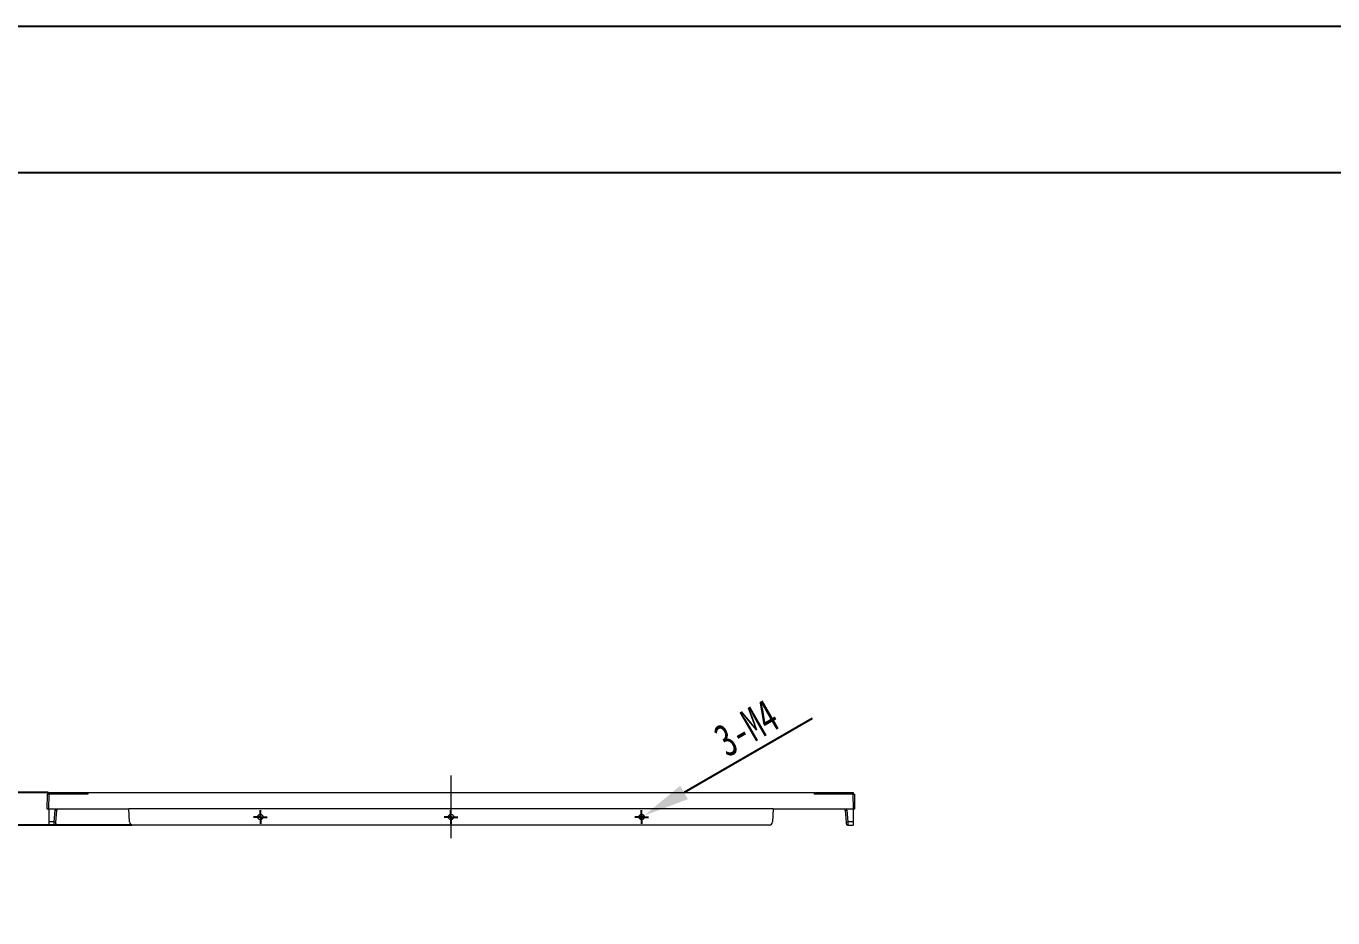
# Model space of a CAD drawing. Header units: millimetres. Extents: x 410 to 793, y 6 to 277.
# Drawn here: x 478.8 to 593.8, y 198.4 to 276.9 of the extents above; entities that cross this region are included whole.
import ezdxf

# ---------------------------------------------------------------- set-up
doc = ezdxf.new("R2010")
doc.units = ezdxf.units.MM
doc.header["$PDSIZE"] = -1
doc.linetypes.add('CENTERX2', pattern=[20.32, 12.7, -2.54, 2.54, -2.54])
doc.layers.add('图框', color=7, linetype='Continuous')
doc.styles.add('SLDTEXTSTYLE4', font='TXT', dxfattribs={"width": 0.7})
doc.dimstyles.new('SLDDIMSTYLE2', dxfattribs={"dimtxt": 2.916667, "dimasz": 4.08, "dimexe": 0, "dimexo": 0.0625, "dimgap": 0.729167, "dimtad": 2, "dimdec": 1, "dimlfac": 7, "dimrnd": 1e-09, "dimzin": 12, "dimdsep": 46, "dimtxsty": 'SLDTEXTSTYLE4', "dimblk1": 'NONE', "dimsah": 1, "dimcen": 0, "dimadec": 0, "dimazin": 3, "dimtfac": 1, "dimtdec": 1, "dimtmove": 0, "dimatfit": 3, "dimldrblk": 'NONE', "dimfxl": 1, "dimfrac": 2, "dimtolj": 1, "dimtzin": 12, "dimarcsym": 0})
doc.dimstyles.new('SLDDIMSTYLE6', dxfattribs={"dimtxt": 2.916667, "dimasz": 4.08, "dimexe": 0, "dimexo": 0.0625, "dimgap": 0.729167, "dimtad": 2, "dimdec": 1, "dimlfac": 7, "dimrnd": 1e-09, "dimzin": 12, "dimdsep": 46, "dimtxsty": 'SLDTEXTSTYLE4', "dimsah": 1, "dimcen": 0.09, "dimadec": 0, "dimazin": 3, "dimtfac": 1, "dimtdec": 1, "dimtmove": 0, "dimatfit": 0, "dimfxl": 1, "dimfrac": 2, "dimtolj": 1, "dimtzin": 12, "dimarcsym": 0})

# ---------------------------------------------------------------- blocks, each defined once
blk = doc.blocks.new('_D_12')
at = {"layer": 'Defpoints', "color": 0, "transparency": 16777216}
for p in [(480.78, 209.46), (472.11, 206.6), (488.15, 206.6)]:
    blk.add_point(p, dxfattribs=at)
at = {"layer": '图框', "color": 0, "lineweight": -2, "transparency": 16777216}
for p, q in [((472.11, 213.54), (472.11, 222.14)), ((480.71, 209.46), (472.11, 209.46)), ((472.11, 206.6), (472.11, 209.46)), ((488.08, 206.6), (472.11, 206.6)), ((472.11, 202.52), (472.11, 198.44))]:
    blk.add_line(p, q, dxfattribs=at)
at = {"layer": '图框', "color": 0, "transparency": 16777216}
for points in [[(471.43, 213.54), (472.79, 213.54), (472.11, 209.46)], [(471.43, 202.52), (472.79, 202.52), (472.11, 206.6)]]:
    blk.add_solid(points, dxfattribs=at)
at = {"layer": '图框', "color": 0, "transparency": 16777216, "insert": (468.47, 219.88), "char_height": 2.917, "attachment_point": 2, "rotation": 90, "style": 'SLDTEXTSTYLE4'}
blk.add_mtext('\\A1;20', dxfattribs=at)
blk = doc.blocks.new('_D_13')
at = {"layer": 'Defpoints', "color": 0, "transparency": 16777216}
for p in [(532.76, 207.2), (533.17, 207.43)]:
    blk.add_point(p, dxfattribs=at)
at = {"layer": '图框', "color": 0, "lineweight": -2, "transparency": 16777216}
for p, q in [((547.98, 215.98), (536.7, 209.47)), ((532.76, 207.2), (533.17, 207.43))]:
    blk.add_line(p, q, dxfattribs=at)
at = {"layer": '图框', "color": 0, "transparency": 16777216}
blk.add_solid([(536.36, 210.06), (537.04, 208.88), (533.17, 207.43)], dxfattribs=at)
at = {"layer": '图框', "color": 0, "transparency": 16777216, "insert": (539.04, 215.03), "char_height": 2.917, "attachment_point": 1, "rotation": 30, "style": 'SLDTEXTSTYLE4'}
blk.add_mtext('\\A1;3-M4', dxfattribs=at)
blk = doc.blocks.new('_NONE')
blk = doc.blocks.new('SW_CENTERMARKSYMBOL_41')
at = {"layer": '图框', "color": 0}
for p, q in [((-0.36, 0), (-0.59, 0)), ((0, 0), (-0.36, 0)), ((0, 0.36), (0, 0.59)), ((0, 0), (0, 0.36)), ((0, 0), (0, -0.36)), ((0, 0), (0.36, 0)), ((0.36, 0), (0.59, 0)), ((0, -0.36), (0, -0.59))]:
    blk.add_line(p, q, dxfattribs=at)
blk = doc.blocks.new('SW_CENTERMARKSYMBOL_42')
at = {"layer": '图框', "color": 0}
for p, q in [((-0.36, 0), (-0.59, 0)), ((0, 0), (-0.36, 0)), ((0, 0.36), (0, 0.59)), ((0, 0), (0, 0.36)), ((0, 0), (0, -0.36)), ((0, 0), (0.36, 0)), ((0.36, 0), (0.59, 0)), ((0, -0.36), (0, -0.59))]:
    blk.add_line(p, q, dxfattribs=at)
blk = doc.blocks.new('SW_CENTERMARKSYMBOL_43')
at = {"layer": '图框', "color": 0}
for p, q in [((-0.36, 0), (-0.59, 0)), ((0, 0), (-0.36, 0)), ((0, 0.36), (0, 0.59)), ((0, 0), (0, 0.36)), ((0, 0), (0, -0.36)), ((0, 0), (0.36, 0)), ((0.36, 0), (0.59, 0)), ((0, -0.36), (0, -0.59))]:
    blk.add_line(p, q, dxfattribs=at)

msp = doc.modelspace()

# ---------------------------------------------------------------- linework, layer by layer
at = {"color": 7, "linetype": 'Continuous'}
for p, q in [((410.1146, 276.908), (792.7989, 276.908)), ((422.9996, 264.023), (779.9139, 264.023))]:
    msp.add_line(p, q, dxfattribs=at)
at = {"color": 7, "linetype": 'Continuous', "lineweight": 15}
for p, q in [((480.7768, 209.4561), (480.7768, 209.3132)), ((480.7768, 209.4561), (483.7443, 209.4561)), ((483.7443, 209.4561), (483.7547, 209.3132)), ((483.884, 209.4561), (484.2179, 209.4561)), ((484.2179, 209.4561), (484.2054, 209.3132)), ((484.2179, 209.4561), (548.1357, 209.4561)), ((548.1357, 209.4561), (548.1482, 209.3132)), ((548.1357, 209.4561), (548.4274, 209.4561)), ((548.5607, 209.4561), (548.5519, 209.3132)), ((548.5607, 209.4561), (551.5768, 209.4561)), ((551.5768, 209.4561), (551.5768, 209.3132)), ((480.6278, 209.3132), (480.6054, 208.0275)), ((480.7707, 209.3132), (480.6278, 209.3132)), ((480.7707, 209.3132), (480.7483, 208.0275)), ((484.2054, 209.3132), (480.7707, 209.3132)), ((551.5829, 209.3132), (548.1482, 209.3132)), ((551.6054, 208.0275), (551.5829, 209.3132)), ((551.5829, 209.3132), (551.7258, 209.3132)), ((551.7482, 208.0275), (551.7258, 209.3132)), ((480.6054, 208.0275), (480.7483, 208.0275)), ((480.7483, 208.0275), (487.8198, 208.0275)), ((480.7768, 208.0275), (480.7768, 206.8747)), ((481.2473, 206.8747), (481.3374, 207.9046)), ((481.3896, 206.8672), (481.4797, 207.8971)), ((487.8601, 206.8747), (487.8198, 208.0275)), ((544.5338, 208.0275), (487.8198, 208.0275)), ((544.5338, 208.0275), (544.4935, 206.8747)), ((544.5338, 208.0275), (551.6054, 208.0275)), ((550.8739, 207.8971), (550.964, 206.8672)), ((551.0162, 207.9046), (551.1064, 206.8747)), ((551.5768, 208.0275), (551.5768, 206.8747)), ((551.6054, 208.0275), (551.7482, 208.0275)), ((481.2473, 206.8747), (480.7768, 206.8747)), ((480.7768, 206.8747), (480.7768, 206.5989)), ((481.2352, 206.5989), (480.7768, 206.5989)), ((481.2352, 206.5989), (481.2357, 206.6092)), ((544.208, 206.5989), (488.1456, 206.5989)), ((551.5768, 206.8747), (551.1064, 206.8747)), ((551.1184, 206.5989), (551.5768, 206.5989)), ((551.5768, 206.8747), (551.5768, 206.5989))]:
    msp.add_line(p, q, dxfattribs=at)
at = {"color": 7, "linetype": 'Continuous', "lineweight": 15, "flags": 128}
msp.add_lwpolyline([(481.3775, 206.7293), (481.3728, 206.7033), (481.3633, 206.6786)], dxfattribs=at)
at = {"color": 7, "linetype": 'Continuous', "lineweight": 15}
for centre in [(499.3911, 207.3132), (516.1768, 207.3132), (532.9625, 207.3132)]:
    msp.add_circle(centre, 0.2357, dxfattribs=at)
for centre, radius, start, end in [((481.4622, 208.9244), 1.0274, 263.02038, 270.974078), ((550.8914, 208.9244), 1.0274, 269.025922, 276.97962), ((481.2352, 206.7418), 0.1429, 270, 296.670207), ((481.3721, 207.8944), 1.0274, 263.020327, 270.974211), ((488.1456, 206.8846), 0.2857, 182, 270), ((544.208, 206.8846), 0.2857, 270, 358), ((550.9815, 207.8944), 1.0274, 269.025789, 276.979673), ((551.1184, 206.7418), 0.1429, 185, 222.840843), ((551.1184, 206.7418), 0.1429, 241.07856, 270)]:
    msp.add_arc(centre, radius, start, end, dxfattribs=at)
for points, knots in [([(483.7443, 209.4561), (483.7773, 209.4561), (483.8095, 209.4561), (483.8477, 209.4561), (483.8583, 209.4561), (483.8751, 209.4561), (483.8809, 209.4561), (483.884, 209.4561)], [0, 0, 0, 0, 0.5, 0.5, 0.75, 0.75, 1, 1, 1, 1]), ([(548.4274, 209.4561), (548.4376, 209.4561), (548.4559, 209.4561), (548.5031, 209.4561), (548.5317, 209.4561), (548.5607, 209.4561)], [0, 0, 0, 0, 0.5, 0.5, 1, 1, 1, 1]), ([(481.3374, 207.9046), (481.338, 207.9108), (481.3394, 207.9232), (481.3428, 207.9416), (481.3474, 207.9596), (481.3531, 207.9772), (481.3601, 207.9944), (481.3681, 208.0113), (481.3744, 208.0221), (481.3775, 208.0275)], [0, 0, 0, 0, 0.14440807, 0.28727591, 0.42921024, 0.57082978, 0.71275737, 0.85561181, 1, 1, 1, 1]), ([(550.9761, 208.0275), (550.9793, 208.0221), (550.9855, 208.0113), (550.9936, 207.9944), (551.0005, 207.9772), (551.0062, 207.9596), (551.0108, 207.9416), (551.0143, 207.9232), (551.0156, 207.9108), (551.0162, 207.9046)], [0, 0, 0, 0, 0.14438819, 0.28724263, 0.42917022, 0.57078976, 0.71272409, 0.85559193, 1, 1, 1, 1]), ([(481.2355, 206.6046), (481.248, 206.6046), (481.2738, 206.6047), (481.3108, 206.6196), (481.3433, 206.6446), (481.3573, 206.6686), (481.3642, 206.6804)], [0, 0, 0, 0, 0.23980983, 0.49238308, 0.74907119, 1, 1, 1, 1]), ([(481.3775, 206.7293), (481.3775, 206.7294), (481.3775, 206.7296), (481.3777, 206.7312), (481.3779, 206.7342), (481.3785, 206.7406), (481.3795, 206.7519), (481.381, 206.7689), (481.3828, 206.7893), (481.3849, 206.8142), (481.3873, 206.8416), (481.3889, 206.8592), (481.3896, 206.8672)], [0, 0, 0, 0, 0.051692933, 0.108968379, 0.171811458, 0.240275442, 0.389900731, 0.499531938, 0.607619901, 0.759159506, 0.889721487, 1, 1, 1, 1]), ([(550.964, 206.8672), (550.9644, 206.8634), (550.9651, 206.8553), (550.9662, 206.8429), (550.9673, 206.8295), (550.969, 206.8102), (550.9709, 206.7892), (550.9726, 206.7689), (550.9741, 206.7518), (550.9753, 206.7385), (550.976, 206.7306), (550.9761, 206.7297), (550.9761, 206.7293)], [0, 0, 0, 0, 0.05264765, 0.11037387, 0.17317435, 0.24110185, 0.39262995, 0.50073042, 0.61034911, 0.75998785, 0.89112526, 1, 1, 1, 1]), ([(550.9894, 206.6804), (550.9964, 206.6686), (551.0104, 206.6446), (551.0429, 206.6196), (551.0798, 206.6047), (551.1056, 206.6046), (551.1182, 206.6046)], [0, 0, 0, 0, 0.25092881, 0.50761692, 0.76019017, 1, 1, 1, 1]), ([(551.1064, 206.8747), (551.1066, 206.8681), (551.1072, 206.855), (551.108, 206.836), (551.1088, 206.8177), (551.1096, 206.8004), (551.1103, 206.784), (551.1109, 206.7686), (551.1116, 206.7542), (551.1122, 206.7407), (551.1127, 206.7282), (551.1132, 206.7167), (551.1137, 206.706), (551.1141, 206.6963), (551.1145, 206.6873), (551.1152, 206.6728), (551.116, 206.654), (551.1169, 206.6337), (551.1176, 206.618), (551.1181, 206.607), (551.1184, 206.6002), (551.1184, 206.5993), (551.1184, 206.5989)], [0, 0, 0, 0, 0.04537278, 0.08926292, 0.13167037, 0.1725951, 0.21203708, 0.24999626, 0.28647263, 0.32146617, 0.35497685, 0.38700467, 0.41754962, 0.44661171, 0.47419095, 0.50028737, 0.58721087, 0.67267655, 0.75668628, 0.83924202, 0.92034586, 1, 1, 1, 1])]:
    msp.add_open_spline(points, degree=3, knots=knots, dxfattribs=at)
for points in [[(483.895, 209.3132), (483.8913, 209.3608), (483.8876, 209.4085), (483.884, 209.4561)], [(548.4274, 209.4561), (548.4242, 209.4085), (548.421, 209.3608), (548.4177, 209.3132)], [(481.4797, 207.8971), (481.4861, 207.9699), (481.5489, 208.0275), (481.622, 208.0275)], [(550.7316, 208.0275), (550.8047, 208.0275), (550.8676, 207.97), (550.8739, 207.8971)]]:
    msp.add_open_spline(points, degree=3, dxfattribs=at)
at = {"color": 8, "linetype": 'Continuous', "lineweight": 15}
msp.add_open_spline([(481.2357, 206.6092), (481.2358, 206.6115), (481.2361, 206.6189), (481.2384, 206.6716), (481.2415, 206.7422), (481.2445, 206.8107), (481.2463, 206.8525), (481.2473, 206.8747)], degree=3, knots=[0, 0, 0, 0, 0.13317321, 0.42635266, 0.67115493, 0.82518909, 1, 1, 1, 1], dxfattribs=at)
at = {"layer": '图框', "linetype": 'CENTERX2', "lineweight": 0}
msp.add_line((516.1768, 210.9589), (516.1768, 205.4461), dxfattribs=at)

# ---------------------------------------------------------------- block references
at = {"layer": '图框'}
for name, p in [('SW_CENTERMARKSYMBOL_42', (499.3911, 207.3132)), ('SW_CENTERMARKSYMBOL_41', (516.1768, 207.3132)), ('SW_CENTERMARKSYMBOL_43', (532.9625, 207.3132))]:
    msp.add_blockref(name, p, dxfattribs=at)

# ---------------------------------------------------------------- dimensions: what is measured, and where the dimension line sits
at = {"layer": '图框', "color": 3}
dim = msp.add_linear_dim(base=(472.1149, 206.5989), p1=(480.7768, 209.4561), p2=(488.1456, 206.5989), angle=90, dimstyle='SLDDIMSTYLE6', dxfattribs=at)
dim.commit()
dim.dimension.update_dxf_attribs({"geometry": '_D_12', "text_midpoint": (472.1149, 219.8765), "dimtype": 160})
dim = msp.add_diameter_dim_2p(p1=(532.7584, 207.1954), p2=(533.1667, 207.4311), text='3-M4', dimstyle='SLDDIMSTYLE2', override={"dimpost": '<>'}, dxfattribs=at)
dim.commit()
dim.dimension.update_dxf_attribs({"geometry": '_D_13', "text_midpoint": (543.0127, 215.6416)})

doc.saveas('drawing.dxf')
